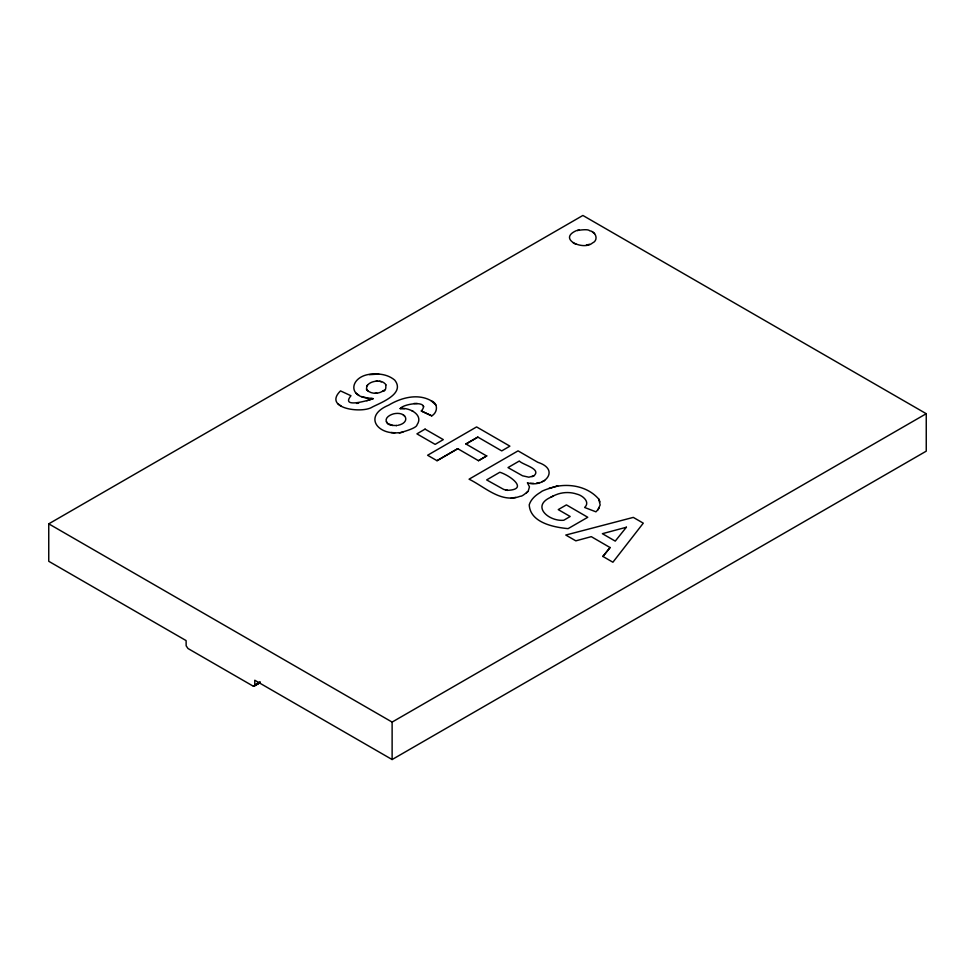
<?xml version="1.0" encoding="UTF-8"?>
<svg xmlns="http://www.w3.org/2000/svg" width="975" height="975" viewBox="0 0 975 975"><rect width="100%" height="100%" fill="white"/><g stroke="black" fill="none" stroke-linecap="round" stroke-linejoin="round"><path stroke-width="1.46" d="M254.767 684.864L254.219 686.095L252.866 685.961L188.004 648.521L186.164 645.816L186.103 640.587L48.75 561.295L48.75 523.843L582.879 215.463L926.25 413.705L926.25 451.157L392.121 759.537L254.767 680.233L254.767 684.864L260.045 681.818M599.272 507.719L597.858 509.84L600.173 504.952L598.723 499.005L600.027 501.893M528.243 491.059L529.462 486.842L527.402 482.771C543.782 488.39 561.052 469.767 537.786 462.296L518.054 450.864L469.06 479.188C484.831 486.83 501.199 503.624 520.309 496.238C522.259 497.128 531.485 487.927 526.463 492.887M385.113 383.87C380.555 378.129 363.687 381.908 367.014 390.134C371.085 394.071 377.812 394.144 382.517 391.304C387.77 391.779 385.003 381.968 385.917 384.991M602.903 556.42L612.897 562.234L643.281 523.161L633.299 517.396L565.793 535.043L575.835 540.845L591.277 536.652L610.082 547.56L602.903 556.469L610.082 547.511M367.477 385.125L366.6 386.112M553.203 495.995C547.353 499.09 554.19 495.361 555.982 494.764C562.563 492.07 570.143 491.802 576.944 494.142C582.392 495.361 590.655 501.93 584.634 507.475L595.932 511.826L597.858 509.803M398.751 432.693C377.179 435.094 363.066 415.85 388.623 405.186C401.018 397.702 417.8 393.144 431.108 400.713C438.482 403.333 437.751 412.523 431.767 415.862L421.322 411.011C431.242 399.665 403.357 403.626 400.164 408.622C408.744 407.062 424.052 414.643 417.056 424.734C416.825 429.548 389.403 434.984 402.919 432.157M550.656 497.311C530.705 506.33 549.23 521.783 563.794 520.236L570.18 516.494L558.248 509.608L566.414 504.892L587.767 517.274L568.096 528.633C553.434 527.268 530.168 522.539 529.23 504.806C530.985 499.102 535.897 494.959 540.832 492.143C541.844 489.682 572.313 482.064 548.913 488.426M533.837 475.885C542.027 468.865 522.734 464.892 519.309 461.017L507.999 467.586L522.539 475.788L528.864 477.202L533.837 475.837L531.972 476.702M382.517 391.341L384.333 390.11M477.847 437.129L465.916 444.015L477.847 437.08L501.723 450.901L509.888 446.148L476.592 426.928L427.598 455.252L437.019 460.7L457.75 448.683L437.019 460.7M478.481 460.7L486.647 455.934L478.481 460.7L457.75 448.683M253.354 686.168L259.984 682.354M253.817 686.217L259.789 682.768M254.219 686.095L259.484 683.048M48.75 523.843L392.121 722.085L926.25 413.705M544.672 480.504L542.283 481.626M366.795 400.725C391.694 392.23 336.704 413.181 350.963 395.74L340.507 390.902C322.493 408.537 362.261 413.827 372.377 407.002C381.091 402.541 405.503 393.632 394.717 380.104C388.988 375.278 381.396 373.669 374.01 373.998C349.745 374.022 345.296 398.897 372.121 398.214M576.14 230.746C557.334 239.155 583.623 250.88 592.422 243.007C598.821 240.313 596.042 231.562 589.619 230.746C587.596 227.979 570.619 231.916 579.394 230.015M397.812 425.332C410.329 422.894 406.965 411.974 395.35 413.522C391.085 413.948 383.236 417.922 387.16 422.918C388.245 426.367 399.689 425.271 396.325 425.563M589.619 244.286L586.377 245.017M536.616 483.112L539.565 482.552M369.391 374.656L378.763 374.071M556.506 486.367C571.557 483.503 588.425 487.195 598.723 499.042M511.229 498.018L515.933 497.445M356.509 403.394L358.642 403.248M376.094 381.176L377.654 381.067M376.947 393.23L375.095 393.291M400.164 408.574L404.43 408.72M417.3 403.467L413.948 403.479M530.412 483.271L533.532 483.368M507.512 490.327C529.218 489.56 510.035 475.373 499.834 472.253L486.647 479.919L503.697 489.413L507.512 490.376L505.513 490.011M391.085 432.486L394.899 432.815M361.42 396.533L367.819 398.092M381.481 381.749L379.555 381.274M392.706 425.514L387.904 423.552M573.337 243.043L576.14 244.286M421.322 410.975L431.767 415.862M411.901 410.719L413.12 411.365M465.916 443.966L486.647 455.983M403.37 415.155L404.576 415.935M338.069 403.894L341.128 406.051M431.108 400.713L435.837 404.905M355.972 393.12L359.068 395.375M592.422 232.026L594.567 233.598M367.88 390.938L366.356 389.159M387.16 422.918L386.38 421.785M423.321 406.002L423.759 406.77M392.121 722.085L392.121 759.537M626.401 527.195L615.249 541.113L602.392 533.691L626.401 527.243M425.088 429.097L416.922 433.863L435.143 444.381L443.308 439.615L425.088 429.146"/></g></svg>
